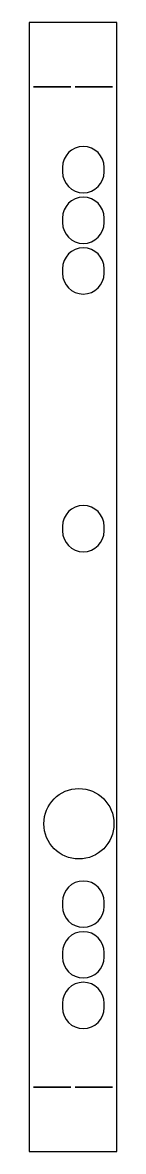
# Model space of a CAD drawing. Header units: millimetres. Extents: x 120 to 160, y -148 to 364.
import ezdxf

# ---------------------------------------------------------------- set-up
doc = ezdxf.new("R2010")
doc.units = ezdxf.units.MM

msp = doc.modelspace()

# ---------------------------------------------------------------- linework, layer by layer
at = {"color": 7, "linetype": 'Continuous', "lineweight": 25}
for p, q in [((119.7, 364.23), (119.7, -148.33)), ((159.7, 364.23), (119.7, 364.23)), ((159.7, -148.33), (159.7, 364.23)), ((138.7, 335.09), (121.7, 335.09)), ((121.7, 335.09), (121.7, 335.08)), ((121.7, 335.08), (138.7, 335.08)), ((138.7, 335.08), (138.7, 335.09)), ((140.7, 335.09), (140.7, 335.08)), ((157.7, 335.09), (140.7, 335.09)), ((140.7, 335.08), (157.7, 335.08)), ((157.7, 335.08), (157.7, 335.09)), ((134.9, 298.45), (134.9, 296.45)), ((153.9, 296.45), (153.9, 298.45)), ((134.9, 275.45), (134.9, 273.45)), ((153.9, 273.45), (153.9, 275.45)), ((134.9, 252.45), (134.9, 250.45)), ((153.9, 250.45), (153.9, 252.45)), ((134.9, 135.45), (134.9, 133.45)), ((153.9, 133.45), (153.9, 135.45)), ((134.9, -35.05), (134.9, -37.05)), ((153.9, -37.05), (153.9, -35.05)), ((134.9, -58.05), (134.9, -60.05)), ((153.9, -60.05), (153.9, -58.05)), ((134.9, -81.05), (134.9, -83.05)), ((153.9, -83.05), (153.9, -81.05)), ((138.7, -119.18), (121.7, -119.18)), ((121.7, -119.18), (121.7, -119.19)), ((121.7, -119.19), (138.7, -119.19)), ((138.7, -119.19), (138.7, -119.18)), ((157.7, -119.18), (140.7, -119.18)), ((140.7, -119.18), (140.7, -119.19)), ((140.7, -119.19), (157.7, -119.19)), ((157.7, -119.19), (157.7, -119.18)), ((119.7, -148.33), (159.7, -148.33))]:
    msp.add_line(p, q, dxfattribs=at)
msp.add_circle((142.4, 0.45), 16, dxfattribs=at)
for centre, start, end in [((144.4, 298.45), 0, 180), ((144.4, 296.45), 180, 0), ((144.4, 275.45), 0, 180), ((144.4, 273.45), 180, 0), ((144.4, 252.45), 0, 180), ((144.4, 250.45), 180, 0), ((144.4, 135.45), 0, 180), ((144.4, 133.45), 180, 0), ((144.4, -35.05), 0, 180), ((144.4, -37.05), 180, 0), ((144.4, -58.05), 0, 180), ((144.4, -60.05), 180, 0), ((144.4, -81.05), 0, 180), ((144.4, -83.05), 180, 0)]:
    msp.add_arc(centre, 9.5, start, end, dxfattribs=at)

doc.saveas('drawing.dxf')
